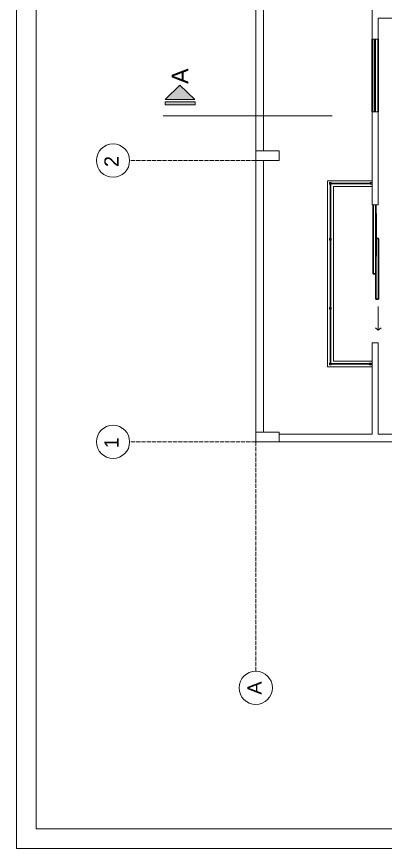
# Model space of a CAD drawing. Header units: metres. Extents: x -2 to 3328848, y -2 to 2725060.
# Drawn here: x 1662729.4 to 1662824.4, y 1363649.9 to 1363864.3 of the extents above; entities that cross this region are included whole.
import ezdxf
from ezdxf.enums import TextEntityAlignment as Align

# ---------------------------------------------------------------- set-up
doc = ezdxf.new("R2010")
doc.units = ezdxf.units.M
doc.linetypes.add('ACAD_ISO02W100', pattern=[15, 12, -3])
doc.linetypes.add('DOT', pattern=[0.25, 0, -0.25])
doc.layers.get('0').update_dxf_attribs({"color": 253, "lineweight": 0})
doc.layers.add('CAJETIN', color=7, linetype='Continuous', lineweight=0, true_color=0x000000)
for name, color, linetype, lineweight in [('COLUMNA', 253, 'Continuous', 0), ('L.COLUMNA', 253, 'Continuous', 0), ('letra', 253, 'DOT', 0), ('NOFIJO', 253, 'Continuous', 0), ('ventanas', 253, 'Continuous', 30)]:
    doc.layers.add(name, color=color, linetype=linetype, lineweight=lineweight)
doc.styles.get("Standard").update_dxf_attribs({"font": 'arial.ttf'})

# ---------------------------------------------------------------- blocks, each defined once
blk = doc.blocks.new('D')
at = {"layer": 'COLUMNA', "ltscale": 0.2}
h = blk.add_hatch(color=256, dxfattribs=at)
h.set_gradient(color1=(0, 0, 26), color2=(0, 0, 0), rotation=30, one_color=1)
h.paths.add_polyline_path([(3167.8, 1572.454), (3167.418, 1572.818), (3167.036, 1572.454)])
h.paths.add_polyline_path([(3167.036, 1572.393), (3167.036, 1572.315), (3167.813, 1572.315), (3167.813, 1572.393)])
for p, q in [((3167.418, 1572.818), (3167.036, 1572.454)), ((3167.418, 1572.818), (3167.8, 1572.454)), ((3167.036, 1572.454), (3167.8, 1572.454))]:
    blk.add_line(p, q, dxfattribs=at)
blk.add_lwpolyline([(3167.036, 1572.393), (3167.813, 1572.393), (3167.813, 1572.315), (3167.036, 1572.315)], close=True, dxfattribs=at)
blk = doc.blocks.new('*U96')
for points in [[(-594, 0), (0, 0), (0, 420), (-594, 420)], [(-589, 5), (-5, 5), (-5, 415), (-589, 415)]]:
    blk.add_lwpolyline(points, close=True)
at = {"lineweight": 30, "flags": 104}
blk.add_attdef('NOMBRE_PROYECTO', text='', height=5, dxfattribs=at).set_placement((-165, 63.27), align=Align.TOP_LEFT)
for tag, p in [('PROMOTOR', (-133.74, 41.5)), ('SITUACION', (-133.74, 34.5)), ('AUTOR', (-133.74, 27.5)), ('1/X', (-133.74, 20.5)), ('XX/XX/XXXX', (-80.02, 20.5)), ('V.X', (-25.12, 20.5)), ('NOMBRE_PLANO', (-133.74, 13.5)), ('X', (-25.12, 13.48))]:
    blk.add_attdef(tag, text='', height=3.5).set_placement(p, align=Align.MIDDLE_LEFT)

msp = doc.modelspace()

# ---------------------------------------------------------------- linework, layer by layer
at = {"ltscale": 0.02}
for p, q in [((1662791.022, 1363754.702), (1662791.022, 1363974.702)), ((1662821.021, 1363815.791), (1662821.014, 1363913.614)), ((1662793.022, 1363899.702), (1662793.022, 1363829.702)), ((1662791.022, 1363754.702), (1662791.022, 1363864.702)), ((1662822.522, 1363815.791), (1662822.522, 1363863.952)), ((1662822.522, 1363858.514), (1662821.026, 1363858.514)), ((1662822.522, 1363839.733), (1662821.025, 1363839.733)), ((1662793.022, 1363827.202), (1662793.022, 1363757.202)), ((1662821.024, 1363822.002), (1662809.524, 1363822.002)), ((1662809.524, 1363822.002), (1662809.524, 1363774.002)), ((1662821.024, 1363820.502), (1662811.024, 1363820.502)), ((1662811.024, 1363820.502), (1662811.024, 1363775.502)), ((1662821.014, 1363815.791), (1662822.522, 1363815.791)), ((1662822.585, 1363789.556), (1662822.585, 1363783.487)), ((1662821.021, 1363780.202), (1662822.522, 1363780.202)), ((1662821.022, 1363756.702), (1662821.022, 1363780.202)), ((1662822.522, 1363756.702), (1662822.522, 1363780.202)), ((1662821.024, 1363775.502), (1662811.024, 1363775.502)), ((1662821.024, 1363774.002), (1662809.524, 1363774.002)), ((1662821.022, 1363756.702), (1662797.022, 1363756.702)), ((1662832.022, 1363756.702), (1662822.522, 1363756.702))]:
    msp.add_line(p, q, dxfattribs=at)
for p, q in [((1662822.522, 1363863.952), (1662890.522, 1363863.952)), ((1662822.585, 1363783.487), (1662821.878, 1363784.11)), ((1662823.325, 1363784.11), (1662822.585, 1363783.487))]:
    msp.add_line(p, q)
msp.add_lwpolyline([(1663191.022, 1363754.702), (1663191.022, 1363974.702), (1662791.022, 1363974.702), (1662791.022, 1363754.702)], close=True)
for points in [[(1662810.465, 1363821.522), (1662810.465, 1363821.09), (1662810.056, 1363821.09), (1662810.056, 1363821.522)], [(1662820.91, 1363821.522), (1662820.91, 1363821.09), (1662820.5, 1363821.09), (1662820.5, 1363821.522)], [(1662810.465, 1363807.108), (1662810.465, 1363806.676), (1662810.056, 1363806.676), (1662810.056, 1363807.108)], [(1662810.465, 1363789.313), (1662810.465, 1363788.882), (1662810.056, 1363788.882), (1662810.056, 1363789.313)], [(1662810.465, 1363775.014), (1662810.465, 1363774.582), (1662810.056, 1363774.582), (1662810.056, 1363775.014)], [(1662820.761, 1363775.014), (1662820.761, 1363774.582), (1662820.352, 1363774.582), (1662820.352, 1363775.014)]]:
    msp.add_lwpolyline(points, close=True, dxfattribs=at)
at = {"ltscale": 0.2}
for centre in [(1662754.268, 1363827.202), (1662754.268, 1363754.702), (1662791.022, 1363691.312)]:
    msp.add_circle(centre, 4.285, dxfattribs=at)
at = {"layer": 'CAJETIN', "linetype": 'Continuous'}
for points in [[(1662729.448, 1363649.921), (1663323.448, 1363649.921), (1663323.448, 1364069.921), (1662729.448, 1364069.921)], [(1662734.448, 1363654.921), (1663318.448, 1363654.921), (1663318.448, 1364064.921), (1662734.448, 1364064.921)]]:
    msp.add_lwpolyline(points, close=True, dxfattribs=at)
at = {"layer": 'COLUMNA', "ltscale": 0.2}
msp.add_line((1662767.166, 1363838.702), (1662810.709, 1363838.702), dxfattribs=at)
at = {"layer": 'L.COLUMNA', "linetype": 'ACAD_ISO02W100', "ltscale": 0.09}
for p, q in [((1662791.022, 1363827.202), (1662758.553, 1363827.202)), ((1662791.022, 1363754.702), (1662758.553, 1363754.702)), ((1662791.022, 1363754.702), (1662791.022, 1363695.597))]:
    msp.add_line(p, q, dxfattribs=at)
at = {"layer": 'NOFIJO', "ltscale": 0.02}
for points in [[(1662797.022, 1363827.202), (1662797.022, 1363829.702), (1662791.022, 1363829.702), (1662791.022, 1363827.202)], [(1662797.022, 1363754.702), (1662797.022, 1363757.202), (1662791.022, 1363757.202), (1662791.022, 1363754.702)]]:
    msp.add_lwpolyline(points, close=True, dxfattribs=at)
at = {"layer": 'ventanas', "ltscale": 0.2}
for p, q in [((1662821.026, 1363858.514), (1662821.025, 1363839.733)), ((1662821.026, 1363858.514), (1662821.025, 1363839.733)), ((1662821.602, 1363858.514), (1662821.602, 1363839.733)), ((1662821.802, 1363858.514), (1662821.802, 1363839.733)), ((1662822.522, 1363858.514), (1662822.522, 1363839.733))]:
    msp.add_line(p, q, dxfattribs=at)
at = {"layer": 'ventanas', "ltscale": 0.02}
for p, q in [((1662820.694, 1363821.313), (1662810.249, 1363821.313)), ((1662810.249, 1363821.313), (1662810.249, 1363774.805)), ((1662821.247, 1363797.997), (1662821.247, 1363815.791)), ((1662821.993, 1363815.791), (1662821.993, 1363797.997)), ((1662821.998, 1363813.591), (1662821.993, 1363791.514)), ((1662822.645, 1363807.107), (1662821.998, 1363807.107)), ((1662822.64, 1363807.107), (1662822.64, 1363791.514)), ((1662821.993, 1363797.997), (1662821.247, 1363797.997)), ((1662822.64, 1363791.514), (1662821.993, 1363791.514)), ((1662810.249, 1363774.805), (1662820.545, 1363774.805))]:
    msp.add_line(p, q, dxfattribs=at)

# ---------------------------------------------------------------- block references
at = {"layer": 'CAJETIN'}
msp.add_blockref('*U96', (1663323.448, 1363649.921), dxfattribs=at)
at = {"layer": 'COLUMNA', "ltscale": 0.2, "xscale": 10, "yscale": 10, "zscale": 10}
msp.add_blockref('D', (1631097.316, 1348118.434), dxfattribs=at)

# ---------------------------------------------------------------- texts
at = {"layer": 'COLUMNA', "ltscale": 0.2}
msp.add_text('A', height=4.315, rotation=90, dxfattribs=at).set_placement((1662773.698, 1363846.964))
at = {"layer": 'letra', "linetype": 'ACAD_ISO02W100', "ltscale": 0.009}
for s, p in [('2', (1662755.683, 1363825.563)), ('1', (1662755.683, 1363753.063)), ('A', (1662792.53, 1363689.551))]:
    msp.add_text(s, height=3.64, rotation=90, dxfattribs=at).set_placement(p)

doc.saveas('drawing.dxf')
